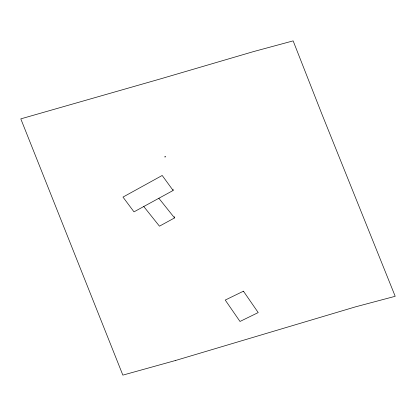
<?xml version="1.0" encoding="UTF-8"?>
<svg xmlns="http://www.w3.org/2000/svg" width="416" height="416" viewBox="0 0 416 416"><rect width="100%" height="100%" fill="white"/><g stroke="black" fill="none" stroke-linecap="round" stroke-linejoin="round"><path stroke-width="0.62" d="M173.129 190.476L133.994 211.858L122.98 197.09L162.193 175.469L173.129 190.476L173.051 189.186M174.47 216.648L174.548 217.927L159.458 226.174L143.764 206.518M158.855 198.276L174.548 217.927M243.448 291.19L225.238 300.066L239.996 321.459L258.211 312.582L243.448 291.19M175.417 360.521L122.85 375.123L20.8 118.867L160.446 78.9L253.542 51.584L293.145 40.877L321.828 113.927L395.2 296.296L355.597 306.826L175.417 360.521M165.214 156.64L164.772 156.759L164.892 157.061L165.339 156.941L165.214 156.64"/></g></svg>
